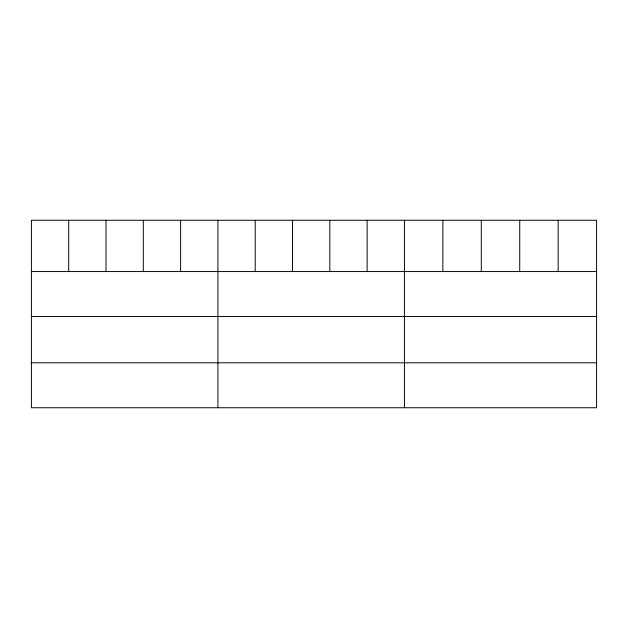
<?xml version="1.0" encoding="UTF-8"?>
<svg xmlns="http://www.w3.org/2000/svg" width="628" height="628" viewBox="0 0 628 628"><rect width="100%" height="100%" fill="white"/><g stroke="black" fill="none" stroke-linecap="round" stroke-linejoin="round"><path stroke-width="0.94" d="M31.4 271.555L596.6 271.555M31.4 316.496L596.6 316.496M31.4 362.803L596.6 362.803M558.166 220.255L558.166 271.555M519.733 220.255L519.733 271.555M481.299 220.255L481.299 271.555M442.866 220.255L442.866 271.555M404.432 220.255L404.432 407.745M367.129 220.255L367.129 271.555M329.826 220.255L329.826 271.555M292.522 220.255L292.522 271.555M255.219 220.255L255.219 271.555M217.916 220.255L217.916 407.745M180.613 220.255L180.613 271.555M143.31 220.255L143.31 271.555M106.006 220.255L106.006 271.555M68.703 220.255L68.703 271.555M596.6 220.255L31.4 220.255L31.4 407.745L596.6 407.745L596.6 220.255"/></g></svg>
